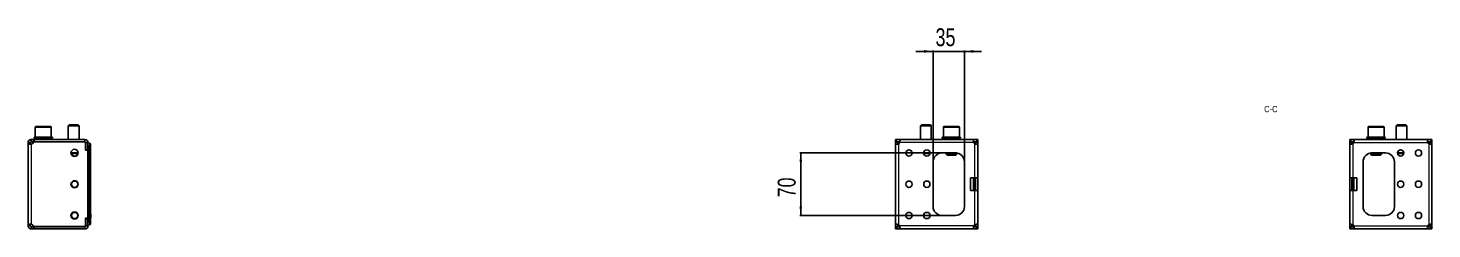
# Model space of a CAD drawing. Header units: millimetres. Extents: x 535 to 4400, y -1371 to 658.
# Drawn here: x 2830 to 4400, y 149 to 373 of the extents above; entities that cross this region are included whole.
import ezdxf

# ---------------------------------------------------------------- set-up
doc = ezdxf.new("R2010")
doc.units = ezdxf.units.MM
doc.layers.add('FORMAT', color=7, linetype='Continuous')
doc.styles.add('SLDTEXTSTYLE0', font='TXT', dxfattribs={"width": 0.75})
doc.dimstyles.new('SLDDIMSTYLE0', dxfattribs={"dimtxt": 20, "dimasz": 10, "dimexe": 0, "dimexo": 0.0625, "dimgap": 5, "dimtad": 2, "dimdec": 1, "dimrnd": 1e-09, "dimzin": 12, "dimdsep": 46, "dimtxsty": 'SLDTEXTSTYLE0', "dimsah": 1, "dimcen": 0.09, "dimadec": 0, "dimazin": 3, "dimtfac": 1, "dimtofl": 0, "dimtmove": 0, "dimatfit": 3, "dimfxl": 0, "dimfrac": 2, "dimtolj": 1, "dimtzin": 12, "dimarcsym": 0})
doc.dimstyles.new('SLDDIMSTYLE1', dxfattribs={"dimtxt": 20, "dimasz": 10, "dimexe": 0, "dimexo": 0.0625, "dimgap": 5, "dimtad": 2, "dimdec": 1, "dimrnd": 1e-09, "dimzin": 12, "dimdsep": 46, "dimtxsty": 'SLDTEXTSTYLE0', "dimsah": 1, "dimcen": 0.09, "dimadec": 0, "dimazin": 3, "dimtfac": 1, "dimtmove": 0, "dimatfit": 0, "dimfxl": 0, "dimfrac": 2, "dimtolj": 1, "dimtzin": 12, "dimarcsym": 0})

# ---------------------------------------------------------------- blocks, each defined once
blk = doc.blocks.new('_D_9')
at = {"layer": 'FORMAT'}
for p, q in [((3842.1, 347.1), (3822.9, 347.1)), ((3842.1, 223.6), (3842.1, 348.1)), ((3877.1, 347.1), (3842.1, 347.1)), ((3877.1, 223.6), (3877.1, 348.1)), ((3877.1, 347.1), (3896.3, 347.1))]:
    blk.add_line(p, q, dxfattribs=at)
for points in [[(3842.1, 347.1), (3832.1, 348.6), (3832.1, 345.5)], [(3877.1, 347.1), (3887.1, 345.5), (3887.1, 348.6)]]:
    blk.add_solid(points, dxfattribs=at)
at = {"layer": 'FORMAT', "insert": (3844.8, 372.9), "char_height": 20, "attachment_point": 1, "style": 'SLDTEXTSTYLE0'}
blk.add_mtext('35', dxfattribs=at)
blk = doc.blocks.new('_D_10')
at = {"layer": 'FORMAT'}
for p, q in [((3852.1, 233.6), (3693.1, 233.6)), ((3694.1, 163.6), (3694.1, 233.6)), ((3852.1, 163.6), (3693.1, 163.6))]:
    blk.add_line(p, q, dxfattribs=at)
for points in [[(3694.1, 233.6), (3692.6, 223.6), (3695.6, 223.6)], [(3694.1, 163.6), (3695.6, 173.6), (3692.6, 173.6)]]:
    blk.add_solid(points, dxfattribs=at)
at = {"layer": 'FORMAT', "insert": (3668.3, 183.8), "char_height": 20, "attachment_point": 1, "rotation": 90, "style": 'SLDTEXTSTYLE0'}
blk.add_mtext('70', dxfattribs=at)

msp = doc.modelspace()

# ---------------------------------------------------------------- linework, layer by layer
at = {"color": 7, "linetype": 'Continuous', "lineweight": 25}
for p, q in [((2837.72, 262.07), (2837.72, 251.07)), ((2838.72, 263.07), (2854.72, 263.07)), ((2855.72, 251.07), (2855.72, 262.07)), ((2875.8, 265.07), (2874.72, 264)), ((2874.72, 264), (2874.72, 248.57)), ((2886.72, 264), (2874.72, 264)), ((2885.65, 265.07), (2875.8, 265.07)), ((2886.72, 264), (2885.65, 265.07)), ((2886.72, 248.57), (2886.72, 264)), ((3829.18, 265.07), (3828.11, 264)), ((3828.11, 264), (3828.11, 248.57)), ((3840.11, 264), (3828.11, 264)), ((3839.03, 265.07), (3829.18, 265.07)), ((3840.11, 264), (3839.03, 265.07)), ((3840.11, 248.57), (3840.11, 264)), ((3853.61, 262.07), (3853.61, 251.07)), ((3854.61, 263.07), (3863, 263.07)), ((3863, 263.07), (3870.61, 263.07)), ((3871.61, 251.07), (3871.61, 262.07)), ((4328.61, 262.07), (4328.61, 251.07)), ((4329.61, 263.07), (4337.95, 263.07)), ((4337.95, 263.07), (4345.61, 263.07)), ((4346.61, 251.07), (4346.61, 262.07)), ((4361.18, 265.07), (4360.11, 264)), ((4360.11, 264), (4360.11, 248.57)), ((4372.11, 264), (4360.11, 264)), ((4371.03, 265.07), (4361.18, 265.07)), ((4372.11, 264), (4371.03, 265.07)), ((4372.11, 248.57), (4372.11, 264)), ((2832.22, 245.07), (2829.72, 245.07)), ((2829.72, 245.07), (2829.72, 243.85)), ((2829.72, 243.85), (2829.72, 153.3)), ((2832.22, 243.85), (2829.72, 243.85)), ((2832.22, 245.07), (2832.22, 243.85)), ((2833.22, 246.07), (2832.97, 246.04)), ((2833.22, 246.07), (2833.22, 248.57)), ((2835.63, 248.57), (2833.22, 248.57)), ((2835.63, 246.07), (2833.22, 246.07)), ((2835.63, 248.57), (2835.63, 246.07)), ((2835.63, 248.57), (2836.63, 248.57)), ((2836.63, 246.07), (2835.63, 246.07)), ((2836.47, 251.07), (2836.47, 250.07)), ((2836.47, 251.07), (2836.48, 251.07)), ((2836.47, 250.07), (2836.48, 250.07)), ((2836.48, 251.07), (2836.48, 250.82)), ((2837.28, 251.07), (2836.48, 251.07)), ((2836.48, 250.07), (2836.48, 250.32)), ((2837.28, 250.07), (2836.48, 250.07)), ((2893.22, 248.57), (2836.63, 248.57)), ((2836.63, 246.07), (2893.22, 246.07)), ((2836.65, 245.97), (2891.62, 245.97)), ((2837.28, 251.07), (2837.37, 251.07)), ((2837.28, 250.07), (2837.37, 250.07)), ((2837.37, 251.07), (2837.37, 250.82)), ((2839.51, 251.07), (2837.37, 251.07)), ((2837.37, 250.07), (2837.37, 250.32)), ((2839.51, 250.07), (2837.37, 250.07)), ((2839.51, 251.07), (2839.69, 251.07)), ((2839.51, 250.07), (2839.69, 250.07)), ((2839.69, 251.07), (2839.69, 250.82)), ((2842.85, 251.07), (2839.69, 251.07)), ((2839.69, 250.07), (2839.69, 250.32)), ((2842.85, 250.07), (2839.69, 250.07)), ((2840.72, 250.07), (2840.72, 248.57)), ((2842.85, 251.07), (2843.08, 251.07)), ((2842.85, 250.07), (2843.08, 250.07)), ((2843.08, 251.07), (2843.08, 250.82)), ((2846.78, 251.07), (2843.08, 251.07)), ((2843.08, 250.07), (2843.08, 250.32)), ((2846.78, 250.07), (2843.08, 250.07)), ((2846.78, 251.07), (2846.86, 251.07)), ((2846.78, 250.07), (2846.95, 250.07)), ((2846.95, 250.07), (2847.03, 250.07)), ((2846.99, 251.07), (2847.03, 251.07)), ((2847.03, 251.07), (2847.03, 250.82)), ((2850.7, 251.07), (2847.03, 251.07)), ((2847.03, 250.07), (2847.03, 250.32)), ((2850.7, 250.07), (2847.03, 250.07)), ((2850.7, 251.07), (2850.92, 251.07)), ((2850.7, 250.07), (2850.92, 250.07)), ((2850.92, 251.07), (2850.92, 250.82)), ((2854.01, 251.07), (2850.92, 251.07)), ((2850.92, 250.07), (2850.92, 250.32)), ((2854.01, 250.07), (2850.92, 250.07)), ((2852.72, 248.57), (2852.72, 250.07)), ((2854.01, 251.07), (2854.18, 251.07)), ((2854.01, 250.07), (2854.18, 250.07)), ((2854.18, 251.07), (2854.18, 250.82)), ((2856.21, 251.07), (2854.18, 251.07)), ((2854.18, 250.07), (2854.18, 250.32)), ((2856.21, 250.07), (2854.18, 250.07)), ((2856.21, 251.07), (2856.31, 251.07)), ((2856.21, 250.07), (2856.31, 250.07)), ((2856.31, 251.07), (2856.31, 250.82)), ((2856.97, 251.07), (2856.31, 251.07)), ((2856.31, 250.07), (2856.31, 250.32)), ((2856.97, 250.07), (2856.31, 250.07)), ((2856.97, 250.07), (2856.97, 251.07)), ((2870.47, 246.07), (2870.47, 245.97)), ((2870.77, 246.07), (2870.77, 245.97)), ((2872.45, 246.07), (2872.45, 245.97)), ((2875.4, 246.07), (2875.4, 245.97)), ((2879.16, 246.07), (2879.16, 245.97)), ((2883.15, 246.07), (2883.15, 245.97)), ((2886.78, 246.07), (2886.78, 245.97)), ((2889.48, 246.07), (2889.48, 245.97)), ((2890.85, 246.07), (2890.85, 245.97)), ((2890.97, 245.97), (2890.97, 246.07)), ((2894.12, 236.47), (2894.12, 243.47)), ((2894.12, 238.05), (2894.22, 237.84)), ((2896.72, 236.47), (2894.12, 236.47)), ((2894.22, 245.07), (2894.22, 237.12)), ((2896.72, 237.12), (2894.22, 237.12)), ((2896.72, 245.07), (2896.72, 237.12)), ((2896.72, 244.82), (2896.92, 244.82)), ((2896.72, 155.1), (2896.72, 242.55)), ((2896.72, 236.47), (2896.72, 160.67)), ((2896.92, 244.82), (2898.61, 244.37)), ((2896.92, 155.72), (2896.92, 241.93)), ((2899.72, 241.47), (2899.72, 242.92)), ((2899.72, 241.47), (2899.72, 167.03)), ((3800.11, 246.07), (3800.11, 248.57)), ((3800.11, 248.57), (3801.22, 248.57)), ((3801.22, 246.07), (3800.11, 246.07)), ((3800.11, 246.07), (3800.11, 245.97)), ((3800.11, 245.97), (3802.61, 245.97)), ((3800.11, 245.36), (3800.11, 245.97)), ((3800.11, 245.36), (3800.11, 243.3)), ((3800.11, 153.85), (3800.11, 243.3)), ((3800.11, 243.3), (3801.2, 243.3)), ((3804.94, 248.57), (3801.22, 248.57)), ((3804.94, 246.07), (3801.22, 246.07)), ((3802.61, 245.97), (3802.61, 245.36)), ((3802.61, 245.36), (3802.61, 243.54)), ((3887.28, 248.57), (3804.94, 248.57)), ((3804.94, 248.57), (3804.94, 246.36)), ((3852.36, 251.07), (3852.36, 250.07)), ((3852.36, 251.07), (3852.37, 251.07)), ((3852.36, 250.07), (3852.37, 250.07)), ((3852.37, 251.07), (3852.37, 250.82)), ((3853.19, 251.07), (3852.37, 251.07)), ((3852.37, 250.07), (3852.37, 250.32)), ((3853.19, 250.07), (3852.37, 250.07)), ((3853.19, 251.07), (3853.29, 251.07)), ((3853.19, 250.07), (3853.29, 250.07)), ((3853.29, 251.07), (3853.29, 250.82)), ((3855.46, 251.07), (3853.29, 251.07)), ((3853.29, 250.07), (3853.29, 250.32)), ((3855.46, 250.07), (3853.29, 250.07)), ((3855.46, 251.07), (3855.64, 251.07)), ((3855.46, 250.07), (3855.64, 250.07)), ((3855.64, 251.07), (3855.64, 250.82)), ((3858.82, 251.07), (3855.64, 251.07)), ((3855.64, 250.07), (3855.64, 250.32)), ((3858.82, 250.07), (3855.64, 250.07)), ((3856.61, 250.07), (3856.61, 248.57)), ((3858.82, 251.07), (3859.05, 251.07)), ((3858.82, 250.07), (3859.05, 250.07)), ((3859.05, 251.07), (3859.05, 250.82)), ((3862.75, 251.07), (3859.05, 251.07)), ((3859.05, 250.07), (3859.05, 250.32)), ((3862.75, 250.07), (3859.05, 250.07)), ((3862.75, 251.07), (3863.05, 251.07)), ((3862.75, 251.07), (3862.83, 251.07)), ((3862.75, 250.07), (3862.9, 250.07)), ((3862.9, 250.07), (3863, 250.07)), ((3862.95, 251.07), (3863, 251.07)), ((3863, 251.07), (3863, 250.82)), ((3866.66, 251.07), (3863, 251.07)), ((3863, 250.07), (3863, 250.32)), ((3866.66, 250.07), (3863, 250.07)), ((3866.66, 251.07), (3866.89, 251.07)), ((3866.66, 250.07), (3866.89, 250.07)), ((3866.89, 251.07), (3866.89, 250.82)), ((3869.95, 251.07), (3866.89, 251.07)), ((3866.89, 250.07), (3866.89, 250.32)), ((3869.95, 250.07), (3866.89, 250.07)), ((3868.61, 248.57), (3868.61, 250.07)), ((3869.95, 251.07), (3870.13, 251.07)), ((3869.95, 250.07), (3870.13, 250.07)), ((3870.13, 251.07), (3870.13, 250.82)), ((3872.13, 251.07), (3870.13, 251.07)), ((3870.13, 250.07), (3870.13, 250.32)), ((3872.13, 250.07), (3870.13, 250.07)), ((3872.13, 251.07), (3872.22, 251.07)), ((3872.13, 250.07), (3872.22, 250.07)), ((3872.22, 251.07), (3872.22, 250.82)), ((3872.86, 251.07), (3872.22, 251.07)), ((3872.22, 250.07), (3872.22, 250.32)), ((3872.86, 250.07), (3872.22, 250.07)), ((3872.86, 250.07), (3872.86, 251.07)), ((3887.28, 248.57), (3887.28, 246.07)), ((3891, 248.57), (3887.28, 248.57)), ((3891, 246.07), (3887.28, 246.07)), ((3889.61, 245.97), (3892.11, 245.97)), ((3889.61, 245.36), (3889.61, 245.97)), ((3889.61, 243.53), (3889.61, 245.36)), ((3891, 248.57), (3892.11, 248.57)), ((3892.11, 246.07), (3891, 246.07)), ((3892.11, 248.57), (3892.11, 246.07)), ((3892.11, 245.97), (3892.11, 246.07)), ((3892.11, 245.97), (3892.11, 245.36)), ((3892.11, 243.3), (3892.11, 245.36)), ((3892.11, 205.57), (3892.11, 243.3)), ((4308.11, 246.07), (4308.11, 248.57)), ((4308.11, 248.57), (4309.22, 248.57)), ((4309.22, 246.07), (4308.11, 246.07)), ((4308.11, 246.07), (4308.11, 245.97)), ((4308.11, 245.97), (4310.61, 245.97)), ((4308.11, 245.36), (4308.11, 245.97)), ((4308.11, 245.36), (4308.11, 243.3)), ((4308.11, 243.3), (4309.2, 243.3)), ((4308.11, 243.3), (4308.11, 205.57)), ((4312.94, 248.57), (4309.22, 248.57)), ((4312.94, 246.07), (4309.22, 246.07)), ((4310.61, 245.97), (4310.61, 245.36)), ((4310.61, 245.36), (4310.61, 243.54)), ((4312.94, 248.57), (4312.94, 246.36)), ((4395.28, 248.57), (4312.94, 248.57)), ((4327.36, 251.07), (4327.36, 250.07)), ((4327.36, 251.07), (4327.37, 251.07)), ((4327.36, 250.07), (4327.37, 250.07)), ((4327.37, 251.07), (4327.37, 250.82)), ((4328.2, 251.07), (4327.37, 251.07)), ((4327.37, 250.07), (4327.37, 250.32)), ((4328.2, 250.07), (4327.37, 250.07)), ((4328.2, 251.07), (4328.3, 251.07)), ((4328.2, 250.07), (4328.3, 250.07)), ((4328.3, 251.07), (4328.3, 250.82)), ((4330.46, 251.07), (4328.3, 251.07)), ((4328.3, 250.07), (4328.3, 250.32)), ((4330.46, 250.07), (4328.3, 250.07)), ((4330.46, 251.07), (4330.65, 251.07)), ((4330.46, 250.07), (4330.65, 250.07)), ((4330.65, 251.07), (4330.65, 250.82)), ((4333.82, 251.07), (4330.65, 251.07)), ((4330.65, 250.07), (4330.65, 250.32)), ((4333.82, 250.07), (4330.65, 250.07)), ((4331.61, 250.07), (4331.61, 248.57)), ((4333.82, 251.07), (4334.05, 251.07)), ((4333.82, 250.07), (4334.05, 250.07)), ((4334.05, 251.07), (4334.05, 250.82)), ((4337.75, 251.07), (4334.05, 251.07)), ((4334.05, 250.07), (4334.05, 250.32)), ((4337.75, 250.07), (4334.05, 250.07)), ((4337.75, 251.07), (4337.99, 251.07)), ((4337.75, 251.07), (4337.83, 251.07)), ((4337.75, 250.07), (4337.91, 250.07)), ((4337.91, 250.07), (4338, 250.07)), ((4337.96, 251.07), (4338, 251.07)), ((4338, 251.07), (4338, 250.82)), ((4341.66, 251.07), (4338, 251.07)), ((4338, 250.07), (4338, 250.32)), ((4341.66, 250.07), (4338, 250.07)), ((4341.66, 251.07), (4341.89, 251.07)), ((4341.66, 250.07), (4341.89, 250.07)), ((4341.89, 251.07), (4341.89, 250.82)), ((4344.96, 251.07), (4341.89, 251.07)), ((4341.89, 250.07), (4341.89, 250.32)), ((4344.96, 250.07), (4341.89, 250.07)), ((4343.61, 248.57), (4343.61, 250.07)), ((4344.96, 251.07), (4345.13, 251.07)), ((4344.96, 250.07), (4345.13, 250.07)), ((4345.13, 251.07), (4345.13, 250.82)), ((4347.13, 251.07), (4345.13, 251.07)), ((4345.13, 250.07), (4345.13, 250.32)), ((4347.13, 250.07), (4345.13, 250.07)), ((4347.13, 251.07), (4347.22, 251.07)), ((4347.13, 250.07), (4347.22, 250.07)), ((4347.22, 251.07), (4347.22, 250.82)), ((4347.86, 251.07), (4347.22, 251.07)), ((4347.22, 250.07), (4347.22, 250.32)), ((4347.86, 250.07), (4347.22, 250.07)), ((4347.86, 250.07), (4347.86, 251.07)), ((4395.28, 246.07), (4395.28, 248.57)), ((4399, 248.57), (4395.28, 248.57)), ((4399, 246.07), (4395.28, 246.07)), ((4397.61, 245.97), (4400.11, 245.97)), ((4397.61, 245.36), (4397.61, 245.97)), ((4397.61, 243.53), (4397.61, 245.36)), ((4399, 248.57), (4400.11, 248.57)), ((4400.11, 246.07), (4399, 246.07)), ((4400.11, 248.57), (4400.11, 246.07)), ((4400.11, 245.97), (4400.11, 246.07)), ((4400.11, 245.97), (4400.11, 245.36)), ((4400.11, 243.3), (4400.11, 245.36)), ((4400.11, 243.3), (4400.11, 153.85)), ((2885.69, 233.07), (2877.76, 233.07)), ((3838.57, 233.07), (3831.64, 233.07)), ((3842.11, 223.57), (3842.11, 173.57)), ((3867.11, 233.57), (3852.11, 233.57)), ((3853.78, 233.48), (3853.76, 233.48)), ((3853.78, 233.47), (3853.78, 233.48)), ((3853.88, 233.47), (3853.78, 233.47)), ((3853.88, 233.57), (3853.88, 233.47)), ((3857.13, 233.47), (3853.88, 233.47)), ((3856.61, 233.47), (3856.61, 232.15)), ((3856.61, 232.15), (3857.68, 231.07)), ((3856.61, 232.15), (3862.9, 232.15)), ((3857.13, 233.47), (3859.03, 233.47)), ((3857.68, 231.07), (3862.85, 231.07)), ((3859.59, 233.47), (3859.03, 233.47)), ((3865.63, 233.47), (3859.59, 233.47)), ((3862.85, 231.07), (3867.53, 231.07)), ((3862.9, 232.15), (3868.61, 232.15)), ((3866.18, 233.47), (3865.63, 233.47)), ((3866.18, 233.47), (3868.08, 233.47)), ((3867.53, 231.07), (3868.61, 232.15)), ((3868.52, 233.47), (3868.08, 233.47)), ((3868.61, 232.15), (3868.61, 233.46)), ((3877.11, 173.57), (3877.11, 223.57)), ((4323.11, 223.57), (4323.11, 173.57)), ((4331.61, 233.46), (4331.61, 232.15)), ((4331.61, 232.15), (4332.68, 231.07)), ((4331.61, 232.15), (4337.86, 232.15)), ((4332.13, 233.47), (4331.7, 233.47)), ((4332.13, 233.47), (4334.03, 233.47)), ((4332.68, 231.07), (4337.82, 231.07)), ((4348.11, 233.57), (4333.11, 233.57)), ((4334.59, 233.47), (4334.03, 233.47)), ((4340.63, 233.47), (4334.59, 233.47)), ((4337.82, 231.07), (4342.53, 231.07)), ((4337.86, 232.15), (4343.61, 232.15)), ((4341.18, 233.47), (4340.63, 233.47)), ((4341.18, 233.47), (4343.08, 233.47)), ((4342.53, 231.07), (4343.61, 232.15)), ((4346.34, 233.47), (4343.08, 233.47)), ((4343.61, 232.15), (4343.61, 233.47)), ((4346.34, 233.47), (4346.34, 233.57)), ((4346.44, 233.47), (4346.34, 233.47)), ((4346.46, 233.48), (4346.44, 233.48)), ((4346.44, 233.47), (4346.44, 233.48)), ((4358.11, 173.57), (4358.11, 223.57)), ((4368.57, 233.07), (4361.64, 233.07)), ((3884.11, 205.57), (3888.61, 205.57)), ((3884.11, 205.57), (3884.11, 191.57)), ((3892.11, 205.57), (3888.61, 205.57)), ((3889.61, 191.57), (3889.61, 205.57)), ((3892.11, 191.57), (3892.11, 205.57)), ((4311.61, 205.57), (4308.11, 205.57)), ((4308.11, 205.57), (4308.11, 191.57)), ((4310.61, 205.57), (4310.61, 191.57)), ((4316.11, 205.57), (4311.61, 205.57)), ((4316.11, 191.57), (4316.11, 205.57)), ((3884.11, 191.57), (3888.61, 191.57)), ((3888.61, 191.57), (3892.11, 191.57)), ((3892.11, 153.85), (3892.11, 191.57)), ((4308.11, 191.57), (4311.61, 191.57)), ((4308.11, 191.57), (4308.11, 153.85)), ((4316.11, 191.57), (4311.61, 191.57)), ((2894.12, 160.67), (2896.72, 160.67)), ((2894.12, 153.67), (2894.12, 160.67)), ((2894.12, 159.6), (2894.22, 159.81)), ((2896.72, 160.02), (2894.22, 160.02)), ((2894.22, 160.02), (2894.22, 152.07)), ((2896.72, 160.02), (2896.72, 152.07)), ((2899.72, 167.03), (2899.72, 158.82)), ((2899.92, 165.08), (2899.72, 165.08)), ((2899.92, 165.04), (2899.72, 165.04)), ((2899.92, 165.03), (2899.72, 165.03)), ((2899.92, 160.82), (2899.72, 160.82)), ((2899.92, 160.77), (2899.72, 160.77)), ((2899.72, 158.82), (2899.72, 156.17)), ((2899.92, 164.59), (2899.92, 161.26)), ((3852.11, 163.57), (3867.11, 163.57)), ((4333.11, 163.57), (4348.11, 163.57)), ((2829.72, 153.3), (2832.22, 153.3)), ((2829.72, 153.3), (2829.72, 152.07)), ((2829.72, 152.07), (2832.22, 152.07)), ((2832.22, 153.3), (2832.22, 152.07)), ((2833.22, 148.57), (2833.22, 151.07)), ((2833.22, 151.07), (2835.63, 151.07)), ((2833.22, 148.57), (2835.63, 148.57)), ((2835.63, 151.07), (2835.63, 148.57)), ((2835.63, 151.07), (2836.63, 151.07)), ((2836.63, 148.57), (2835.63, 148.57)), ((2893.22, 151.07), (2836.63, 151.07)), ((2836.63, 148.57), (2893.22, 148.57)), ((2891.62, 151.17), (2836.65, 151.17)), ((2896.92, 152.82), (2896.72, 152.82)), ((2898.61, 153.28), (2896.92, 152.82)), ((2899.72, 154.73), (2899.72, 156.17)), ((3800.11, 153.85), (3800.11, 151.79)), ((3800.11, 151.17), (3800.11, 151.79)), ((3802.61, 151.17), (3800.11, 151.17)), ((3800.11, 151.17), (3800.11, 151.07)), ((3800.11, 148.57), (3800.11, 151.07)), ((3800.11, 151.07), (3801.22, 151.07)), ((3801.22, 148.57), (3800.11, 148.57)), ((3801.22, 151.07), (3804.94, 151.07)), ((3801.22, 148.57), (3804.94, 148.57)), ((3802.61, 153.62), (3802.61, 151.79)), ((3802.61, 151.79), (3802.61, 151.17)), ((3804.94, 151.07), (3804.94, 148.57)), ((3804.94, 148.57), (3887.28, 148.57)), ((3887.28, 151.07), (3891, 151.07)), ((3887.28, 148.57), (3887.28, 150.79)), ((3887.28, 148.57), (3891, 148.57)), ((3889.61, 151.79), (3889.61, 153.6)), ((3889.61, 151.17), (3889.61, 151.79)), ((3892.11, 151.17), (3889.61, 151.17)), ((3891, 151.07), (3892.11, 151.07)), ((3892.11, 148.57), (3891, 148.57)), ((3892.11, 153.85), (3891.01, 153.85)), ((3892.11, 151.79), (3892.11, 153.85)), ((3892.11, 151.79), (3892.11, 151.17)), ((3892.11, 151.07), (3892.11, 151.17)), ((3892.11, 151.07), (3892.11, 148.57)), ((4308.11, 153.85), (4308.11, 151.79)), ((4308.11, 151.17), (4308.11, 151.79)), ((4310.61, 151.17), (4308.11, 151.17)), ((4308.11, 151.17), (4308.11, 151.07)), ((4308.11, 148.57), (4308.11, 151.07)), ((4308.11, 151.07), (4309.22, 151.07)), ((4309.22, 148.57), (4308.11, 148.57)), ((4309.22, 151.07), (4312.94, 151.07)), ((4309.22, 148.57), (4312.94, 148.57)), ((4310.61, 153.62), (4310.61, 151.79)), ((4310.61, 151.79), (4310.61, 151.17)), ((4312.94, 148.57), (4312.94, 151.07)), ((4312.94, 148.57), (4395.28, 148.57)), ((4395.28, 151.07), (4399, 151.07)), ((4395.28, 148.57), (4395.28, 150.79)), ((4395.28, 148.57), (4399, 148.57)), ((4397.61, 151.79), (4397.61, 153.6)), ((4397.61, 151.17), (4397.61, 151.79)), ((4400.11, 151.17), (4397.61, 151.17)), ((4399, 151.07), (4400.11, 151.07)), ((4400.11, 148.57), (4399, 148.57)), ((4400.11, 153.85), (4399.01, 153.85)), ((4400.11, 151.79), (4400.11, 153.85)), ((4400.11, 151.79), (4400.11, 151.17)), ((4400.11, 151.07), (4400.11, 151.17)), ((4400.11, 151.07), (4400.11, 148.57))]:
    msp.add_line(p, q, dxfattribs=at)
at = {"color": 8, "linetype": 'Continuous', "lineweight": 18}
for p, q in [((2855.72, 262.07), (2837.72, 262.07)), ((3863.05, 262.07), (3853.61, 262.07)), ((3871.61, 262.07), (3863.05, 262.07)), ((4337.99, 262.07), (4328.61, 262.07)), ((4346.61, 262.07), (4337.99, 262.07)), ((2833.22, 243.3), (2833.22, 153.85)), ((2836.63, 248.57), (2836.63, 246.07)), ((2893.22, 246.07), (2893.22, 248.57)), ((2894.22, 245.07), (2896.72, 245.07)), ((2896.53, 236.47), (2896.53, 237.12)), ((2898.61, 241.47), (2896.92, 241.93)), ((2898.61, 156.17), (2898.61, 241.47)), ((2899.72, 241.47), (2898.61, 241.47)), ((3802.61, 245.36), (3800.11, 245.36)), ((3801.22, 248.57), (3801.22, 246.07)), ((3802.61, 245.07), (3804.69, 245.07)), ((3803.61, 153.3), (3803.61, 243.85)), ((3887.52, 245.07), (3804.69, 245.07)), ((3887.52, 245.07), (3889.61, 245.07)), ((3888.61, 205.57), (3888.61, 243.85)), ((3892.11, 245.36), (3889.61, 245.36)), ((3891, 246.07), (3891, 248.57)), ((4310.61, 245.36), (4308.11, 245.36)), ((4309.22, 248.57), (4309.22, 246.07)), ((4310.61, 245.07), (4312.69, 245.07)), ((4311.61, 243.85), (4311.61, 205.57)), ((4312.69, 245.07), (4395.52, 245.07)), ((4395.52, 245.07), (4397.61, 245.07)), ((4396.61, 243.85), (4396.61, 153.3)), ((4400.11, 245.36), (4397.61, 245.36)), ((4399, 246.07), (4399, 248.57)), ((2877.76, 234.07), (2885.69, 234.07)), ((3831.64, 234.07), (3838.57, 234.07)), ((3859.03, 233.57), (3859.03, 233.47)), ((3859.59, 233.57), (3859.59, 233.47)), ((3865.63, 233.57), (3865.63, 233.47)), ((3866.18, 233.57), (3866.18, 233.47)), ((4334.03, 233.57), (4334.03, 233.47)), ((4334.59, 233.57), (4334.59, 233.47)), ((4340.63, 233.57), (4340.63, 233.47)), ((4341.18, 233.57), (4341.18, 233.47)), ((4361.64, 234.07), (4368.57, 234.07)), ((3887.41, 191.57), (3887.41, 205.57)), ((3887.61, 205.57), (3887.61, 191.57)), ((3887.72, 191.57), (3887.72, 205.57)), ((3887.92, 205.57), (3887.92, 191.57)), ((3888.8, 191.57), (3888.8, 205.57)), ((3889, 205.57), (3889, 191.57)), ((3889.1, 191.57), (3889.1, 205.57)), ((3889.3, 205.57), (3889.3, 191.57)), ((4310.91, 191.57), (4310.91, 205.57)), ((4311.11, 205.57), (4311.11, 191.57)), ((4311.22, 191.57), (4311.22, 205.57)), ((4311.42, 205.57), (4311.42, 191.57)), ((4312.3, 191.57), (4312.3, 205.57)), ((4312.5, 205.57), (4312.5, 191.57)), ((4312.6, 191.57), (4312.6, 205.57)), ((4312.8, 205.57), (4312.8, 191.57)), ((3888.61, 153.3), (3888.61, 191.57)), ((4311.61, 191.57), (4311.61, 153.3)), ((2896.53, 160.02), (2896.53, 160.67)), ((2899.92, 164.59), (2899.72, 164.59)), ((2899.92, 161.26), (2899.72, 161.26)), ((2836.63, 151.07), (2836.63, 148.57)), ((2893.22, 151.07), (2893.22, 148.57)), ((2894.22, 152.07), (2896.72, 152.07)), ((2896.92, 155.72), (2898.61, 156.17)), ((2898.61, 156.17), (2899.72, 156.17)), ((3800.11, 151.79), (3802.61, 151.79)), ((3801.22, 151.07), (3801.22, 148.57)), ((3804.69, 152.07), (3802.61, 152.07)), ((3887.52, 152.07), (3804.69, 152.07)), ((3889.61, 152.07), (3887.52, 152.07)), ((3889.61, 151.79), (3892.11, 151.79)), ((3891, 148.57), (3891, 151.07)), ((4308.11, 151.79), (4310.61, 151.79)), ((4309.22, 151.07), (4309.22, 148.57)), ((4312.69, 152.07), (4310.61, 152.07)), ((4312.69, 152.07), (4395.52, 152.07)), ((4397.61, 152.07), (4395.52, 152.07)), ((4397.61, 151.79), (4400.11, 151.79)), ((4399, 148.57), (4399, 151.07))]:
    msp.add_line(p, q, dxfattribs=at)
at = {"color": 7, "linetype": 'Continuous', "lineweight": 25}
for centre, radius in [((2881.72, 233.57), 4), ((3815.11, 233.57), 3.5), ((3835.11, 233.57), 3.5), ((4365.11, 233.57), 3.5), ((4385.11, 233.57), 3.5), ((2881.72, 198.57), 4), ((2881.72, 198.57), 3.5), ((3815.11, 198.57), 3.5), ((3835.11, 198.57), 3.5), ((4365.11, 198.57), 3.5), ((4385.11, 198.57), 3.5), ((2881.72, 163.57), 4), ((2881.72, 163.57), 3.5), ((3815.11, 163.57), 3.5), ((3835.11, 163.57), 3.5), ((4365.11, 163.57), 3.5), ((4385.11, 163.57), 3.5)]:
    msp.add_circle(centre, radius, dxfattribs=at)
for centre, radius, start, end in [((2838.72, 262.07), 1, 90, 180), ((2854.72, 262.07), 1, 0, 90), ((3854.61, 262.07), 1, 90, 180), ((3870.61, 262.07), 1, 0, 90), ((4329.61, 262.07), 1, 90, 180), ((4345.61, 262.07), 1, 0, 90), ((2832.5, 246.72), 3.5, 281.89481, 337.11462), ((2836.65, 244.97), 1, 90, 157.11462), ((2839.37, 245.72), 0.35, 45.58469, 90), ((2854.07, 245.72), 0.35, 90, 134.41531), ((2891.62, 243.47), 2.5, 360, 90), ((2893.22, 245.07), 3.5, 0, 90), ((2893.22, 245.07), 1, 0, 90), ((2898.22, 242.92), 1.5, 0, 75), ((3801.61, 246.72), 3.5, 304.8499, 331.87293), ((3890.61, 246.72), 3.5, 208.12707, 235.1501), ((4309.61, 246.72), 3.5, 304.8499, 331.87293), ((4398.61, 246.72), 3.5, 208.12707, 235.1501), ((2881.72, 233.57), 3.5, 188.21321, 351.78679), ((3852.11, 223.57), 10, 90, 180), ((3867.11, 223.57), 10, 0, 90), ((4333.11, 223.57), 10, 90, 180), ((4348.11, 223.57), 10, 0, 90), ((3852.11, 173.57), 10, 180, 270), ((3867.11, 173.57), 10, 270, 0), ((4333.11, 173.57), 10, 180, 270), ((4348.11, 173.57), 10, 270, 0), ((2832.5, 150.42), 3.5, 22.88538, 78.10519), ((2836.65, 152.17), 1, 202.88538, 270), ((2839.37, 151.42), 0.35, 270, 314.41531), ((2854.07, 151.42), 0.35, 225.58469, 270), ((2891.62, 153.67), 2.5, 270, 0), ((2893.22, 152.07), 1, 270, 360), ((2893.22, 152.07), 3.5, 270, 360), ((2898.22, 154.73), 1.5, 285, 0), ((3801.61, 150.42), 3.5, 28.12707, 55.1501), ((3890.61, 150.42), 3.5, 124.8499, 151.87293), ((4309.61, 150.42), 3.5, 28.12707, 55.1501), ((4398.61, 150.42), 3.5, 124.8499, 151.87293)]:
    msp.add_arc(centre, radius, start, end, dxfattribs=at)
for centre, major_axis, start_param, end_param in [((2885.33, 244.82), (11.57, -3.1), 0.0670375, 0.2530722), ((2885.33, 152.82), (11.57, 3.1), 6.0301131, 6.2161478)]:
    msp.add_ellipse(centre, major_axis=major_axis, ratio=0.2505628, start_param=start_param, end_param=end_param, dxfattribs=at)
at = {"color": 8, "linetype": 'Continuous', "lineweight": 18}
for centre, major_axis, start_param, end_param in [((2898.22, 241.37), (0.38, 3), 4.762686, 6.2664448), ((2898.22, 156.28), (-0.38, 3), 3.1583332, 4.662092)]:
    msp.add_ellipse(centre, major_axis=major_axis, ratio=0.1230384, start_param=start_param, end_param=end_param, dxfattribs=at)
at = {"color": 7, "linetype": 'Continuous', "lineweight": 25}
for points, knots in [([(2833.22, 248.57), (2832.93, 248.55), (2832.38, 248.51), (2831.48, 248.16), (2830.59, 247.49), (2829.87, 246.38), (2829.77, 245.52), (2829.72, 245.07)], [0, 0, 0, 0, 0.16069, 0.3013121, 0.5219513, 0.7535732, 1, 1, 1, 1]), ([(2829.72, 243.85), (2829.78, 243.73), (2829.86, 243.51), (2830.43, 243.32), (2831.03, 243.25), (2831.67, 243.23), (2832.41, 243.24), (2832.95, 243.28), (2833.22, 243.3)], [0, 0, 0, 0, 0.25414868, 0.44821268, 0.57490818, 0.70887241, 0.85046773, 1, 1, 1, 1]), ([(2833.22, 246.07), (2833.14, 246.07), (2832.99, 246.06), (2832.78, 245.98), (2832.61, 245.87), (2832.48, 245.75), (2832.37, 245.61), (2832.25, 245.38), (2832.24, 245.2), (2832.22, 245.07)], [0, 0, 0, 0, 0.1567865, 0.2908092, 0.4035006, 0.4972984, 0.6071328, 0.7261813, 1, 1, 1, 1]), ([(2832.22, 243.85), (2832.24, 243.73), (2832.26, 243.53), (2832.41, 243.32), (2832.54, 243.27), (2832.59, 243.26)], [0, 0, 0, 0, 0.4882324, 0.8197059, 1, 1, 1, 1]), ([(2836.48, 250.82), (2836.48, 250.87), (2836.48, 250.93), (2836.48, 251.01), (2836.48, 251.05), (2836.47, 251.07)], [0, 0, 0, 0, 0.4999808, 0.7499881, 1, 1, 1, 1]), ([(2836.47, 250.07), (2836.48, 250.1), (2836.48, 250.14), (2836.48, 250.22), (2836.48, 250.28), (2836.48, 250.32)], [0, 0, 0, 0, 0.2501401, 0.5002802, 1, 1, 1, 1]), ([(2837.37, 250.82), (2837.36, 250.87), (2837.33, 250.93), (2837.3, 251.01), (2837.28, 251.05), (2837.28, 251.07)], [0, 0, 0, 0, 0.4999808, 0.7499881, 1, 1, 1, 1]), ([(2837.28, 250.07), (2837.28, 250.1), (2837.3, 250.14), (2837.33, 250.22), (2837.36, 250.28), (2837.37, 250.32)], [0, 0, 0, 0, 0.2501401, 0.5002802, 1, 1, 1, 1]), ([(2839.69, 250.82), (2839.66, 250.87), (2839.62, 250.93), (2839.56, 251.01), (2839.53, 251.05), (2839.51, 251.07)], [0, 0, 0, 0, 0.4999808, 0.7499881, 1, 1, 1, 1]), ([(2839.51, 250.07), (2839.53, 250.1), (2839.56, 250.14), (2839.62, 250.22), (2839.66, 250.28), (2839.69, 250.32)], [0, 0, 0, 0, 0.2501401, 0.5002802, 1, 1, 1, 1]), ([(2843.08, 250.82), (2843.04, 250.87), (2842.99, 250.93), (2842.91, 251.01), (2842.87, 251.05), (2842.85, 251.07)], [0, 0, 0, 0, 0.4999808, 0.7499881, 1, 1, 1, 1]), ([(2842.85, 250.07), (2842.87, 250.1), (2842.91, 250.14), (2842.99, 250.22), (2843.04, 250.28), (2843.08, 250.32)], [0, 0, 0, 0, 0.25014008, 0.50028016, 1, 1, 1, 1]), ([(2847.03, 250.82), (2846.98, 250.87), (2846.92, 250.93), (2846.84, 251.01), (2846.8, 251.05), (2846.78, 251.07)], [0, 0, 0, 0, 0.4999808, 0.7499881, 1, 1, 1, 1]), ([(2846.78, 250.07), (2846.8, 250.1), (2846.84, 250.14), (2846.92, 250.22), (2846.98, 250.28), (2847.03, 250.32)], [0, 0, 0, 0, 0.2501401, 0.5002802, 1, 1, 1, 1]), ([(2847.03, 250.82), (2847.01, 250.9), (2846.99, 251.03), (2846.96, 251.06), (2846.95, 251.07)], [0, 0, 0, 0, 0.5617942, 1, 1, 1, 1]), ([(2847.03, 250.32), (2847.01, 250.25), (2846.99, 250.12), (2846.96, 250.09), (2846.95, 250.07)], [0, 0, 0, 0, 0.5617942, 1, 1, 1, 1]), ([(2850.92, 250.82), (2850.89, 250.87), (2850.83, 250.93), (2850.75, 251.01), (2850.71, 251.05), (2850.7, 251.07)], [0, 0, 0, 0, 0.4999808, 0.7499881, 1, 1, 1, 1]), ([(2850.7, 250.07), (2850.71, 250.1), (2850.75, 250.14), (2850.83, 250.22), (2850.89, 250.28), (2850.92, 250.32)], [0, 0, 0, 0, 0.25014008, 0.50028016, 1, 1, 1, 1]), ([(2854.18, 250.82), (2854.15, 250.87), (2854.11, 250.93), (2854.05, 251.01), (2854.02, 251.05), (2854.01, 251.07)], [0, 0, 0, 0, 0.4999808, 0.7499881, 1, 1, 1, 1]), ([(2854.01, 250.07), (2854.02, 250.1), (2854.05, 250.14), (2854.11, 250.22), (2854.15, 250.28), (2854.18, 250.32)], [0, 0, 0, 0, 0.2501401, 0.5002802, 1, 1, 1, 1]), ([(2856.31, 250.82), (2856.29, 250.87), (2856.27, 250.93), (2856.24, 251.01), (2856.22, 251.05), (2856.21, 251.07)], [0, 0, 0, 0, 0.4999808, 0.7499881, 1, 1, 1, 1]), ([(2856.21, 250.07), (2856.22, 250.1), (2856.24, 250.14), (2856.27, 250.22), (2856.29, 250.28), (2856.31, 250.32)], [0, 0, 0, 0, 0.25014008, 0.50028016, 1, 1, 1, 1]), ([(2870.73, 245.97), (2870.73, 245.99), (2870.72, 246.02), (2870.72, 246.05), (2870.71, 246.07)], [0, 0, 0, 0, 0.374848, 1, 1, 1, 1]), ([(2872.37, 245.97), (2872.36, 245.99), (2872.34, 246.02), (2872.32, 246.05), (2872.31, 246.07)], [0, 0, 0, 0, 0.374848, 1, 1, 1, 1]), ([(2875.27, 245.97), (2875.26, 245.99), (2875.23, 246.02), (2875.21, 246.05), (2875.19, 246.07)], [0, 0, 0, 0, 0.374848, 1, 1, 1, 1]), ([(2879.01, 245.97), (2879, 245.99), (2878.97, 246.02), (2878.93, 246.05), (2878.91, 246.07)], [0, 0, 0, 0, 0.374848, 1, 1, 1, 1]), ([(2883.01, 245.97), (2883, 245.99), (2882.96, 246.02), (2882.93, 246.05), (2882.91, 246.07)], [0, 0, 0, 0, 0.374848, 1, 1, 1, 1]), ([(2886.66, 245.97), (2886.65, 245.99), (2886.62, 246.02), (2886.59, 246.05), (2886.58, 246.07)], [0, 0, 0, 0, 0.374848, 1, 1, 1, 1]), ([(2889.41, 245.97), (2889.4, 245.99), (2889.38, 246.02), (2889.36, 246.05), (2889.35, 246.07)], [0, 0, 0, 0, 0.374848, 1, 1, 1, 1]), ([(2890.83, 245.97), (2890.83, 245.99), (2890.82, 246.02), (2890.82, 246.05), (2890.81, 246.07)], [0, 0, 0, 0, 0.374848, 1, 1, 1, 1]), ([(3800.11, 243.3), (3800.13, 243.28), (3800.18, 243.26), (3800.58, 243.24), (3801.29, 243.28), (3802.39, 243.5), (3803.19, 243.73), (3803.61, 243.85)], [0, 0, 0, 0, 0.1708405, 0.3192172, 0.5481031, 0.7678223, 1, 1, 1, 1]), ([(3804.69, 245.07), (3804.75, 245.33), (3804.85, 245.83), (3804.99, 246.65), (3805.1, 247.36), (3805.11, 247.92), (3805.09, 248.28), (3805.04, 248.53), (3804.97, 248.56), (3804.94, 248.57)], [0, 0, 0, 0, 0.1440667, 0.2712756, 0.4749075, 0.5979974, 0.7263376, 0.8602454, 1, 1, 1, 1]), ([(3852.37, 250.82), (3852.36, 250.87), (3852.36, 250.93), (3852.36, 251.01), (3852.36, 251.05), (3852.36, 251.07)], [0, 0, 0, 0, 0.4999808, 0.7499881, 1, 1, 1, 1]), ([(3852.36, 250.07), (3852.36, 250.1), (3852.36, 250.14), (3852.36, 250.22), (3852.36, 250.28), (3852.37, 250.32)], [0, 0, 0, 0, 0.2501401, 0.5002802, 1, 1, 1, 1]), ([(3853.29, 250.82), (3853.28, 250.87), (3853.25, 250.93), (3853.22, 251.01), (3853.2, 251.05), (3853.19, 251.07)], [0, 0, 0, 0, 0.4999808, 0.7499881, 1, 1, 1, 1]), ([(3853.19, 250.07), (3853.2, 250.1), (3853.22, 250.14), (3853.25, 250.22), (3853.28, 250.28), (3853.29, 250.32)], [0, 0, 0, 0, 0.2501401, 0.5002802, 1, 1, 1, 1]), ([(3855.64, 250.82), (3855.61, 250.87), (3855.57, 250.93), (3855.51, 251.01), (3855.48, 251.05), (3855.46, 251.07)], [0, 0, 0, 0, 0.4999808, 0.7499881, 1, 1, 1, 1]), ([(3855.46, 250.07), (3855.48, 250.1), (3855.51, 250.14), (3855.57, 250.22), (3855.61, 250.28), (3855.64, 250.32)], [0, 0, 0, 0, 0.2501401, 0.5002802, 1, 1, 1, 1]), ([(3859.05, 250.82), (3859.01, 250.87), (3858.95, 250.93), (3858.87, 251.01), (3858.84, 251.05), (3858.82, 251.07)], [0, 0, 0, 0, 0.4999808, 0.7499881, 1, 1, 1, 1]), ([(3858.82, 250.07), (3858.84, 250.1), (3858.87, 250.14), (3858.95, 250.22), (3859.01, 250.28), (3859.05, 250.32)], [0, 0, 0, 0, 0.2501401, 0.5002802, 1, 1, 1, 1]), ([(3863, 250.82), (3862.96, 250.87), (3862.89, 250.93), (3862.81, 251.01), (3862.77, 251.05), (3862.75, 251.07)], [0, 0, 0, 0, 0.4999808, 0.7499881, 1, 1, 1, 1]), ([(3862.75, 250.07), (3862.77, 250.1), (3862.81, 250.14), (3862.89, 250.22), (3862.96, 250.28), (3863, 250.32)], [0, 0, 0, 0, 0.2501401, 0.5002802, 1, 1, 1, 1]), ([(3863, 250.82), (3862.98, 250.9), (3862.95, 251.03), (3862.92, 251.06), (3862.9, 251.07)], [0, 0, 0, 0, 0.5617942, 1, 1, 1, 1]), ([(3863, 250.32), (3862.98, 250.25), (3862.95, 250.12), (3862.92, 250.09), (3862.9, 250.07)], [0, 0, 0, 0, 0.5617942, 1, 1, 1, 1]), ([(3866.89, 250.82), (3866.85, 250.87), (3866.79, 250.93), (3866.72, 251.01), (3866.68, 251.05), (3866.66, 251.07)], [0, 0, 0, 0, 0.4999808, 0.7499881, 1, 1, 1, 1]), ([(3866.66, 250.07), (3866.68, 250.1), (3866.72, 250.14), (3866.79, 250.22), (3866.85, 250.28), (3866.89, 250.32)], [0, 0, 0, 0, 0.2501401, 0.5002802, 1, 1, 1, 1]), ([(3870.13, 250.82), (3870.1, 250.87), (3870.06, 250.93), (3870, 251.01), (3869.97, 251.05), (3869.95, 251.07)], [0, 0, 0, 0, 0.4999808, 0.7499881, 1, 1, 1, 1]), ([(3869.95, 250.07), (3869.97, 250.1), (3870, 250.14), (3870.06, 250.22), (3870.1, 250.28), (3870.13, 250.32)], [0, 0, 0, 0, 0.2501401, 0.5002802, 1, 1, 1, 1]), ([(3872.22, 250.82), (3872.21, 250.87), (3872.18, 250.93), (3872.15, 251.01), (3872.14, 251.05), (3872.13, 251.07)], [0, 0, 0, 0, 0.49998083, 0.7499881, 1, 1, 1, 1]), ([(3872.13, 250.07), (3872.14, 250.1), (3872.15, 250.14), (3872.18, 250.22), (3872.21, 250.28), (3872.22, 250.32)], [0, 0, 0, 0, 0.25014008, 0.50028016, 1, 1, 1, 1]), ([(3887.28, 248.57), (3887.25, 248.55), (3887.19, 248.51), (3887.12, 248.16), (3887.1, 247.49), (3887.24, 246.38), (3887.42, 245.52), (3887.52, 245.07)], [0, 0, 0, 0, 0.16069, 0.3013121, 0.5219513, 0.7535732, 1, 1, 1, 1]), ([(3888.61, 243.85), (3889.06, 243.73), (3889.87, 243.51), (3890.78, 243.32), (3891.37, 243.25), (3891.77, 243.23), (3892.05, 243.24), (3892.09, 243.28), (3892.11, 243.3)], [0, 0, 0, 0, 0.2541487, 0.4482127, 0.5749082, 0.7088724, 0.8504677, 1, 1, 1, 1]), ([(4308.11, 243.3), (4308.13, 243.28), (4308.18, 243.26), (4308.58, 243.24), (4309.29, 243.28), (4310.39, 243.5), (4311.19, 243.73), (4311.61, 243.85)], [0, 0, 0, 0, 0.17084045, 0.31921717, 0.54810308, 0.76782229, 1, 1, 1, 1]), ([(4312.69, 245.07), (4312.75, 245.33), (4312.85, 245.83), (4312.99, 246.65), (4313.1, 247.36), (4313.11, 247.92), (4313.09, 248.28), (4313.04, 248.53), (4312.97, 248.56), (4312.94, 248.57)], [0, 0, 0, 0, 0.1440667, 0.2712756, 0.4749075, 0.5979974, 0.7263376, 0.8602454, 1, 1, 1, 1]), ([(4327.37, 250.82), (4327.36, 250.87), (4327.36, 250.93), (4327.36, 251.01), (4327.36, 251.05), (4327.36, 251.07)], [0, 0, 0, 0, 0.49998083, 0.7499881, 1, 1, 1, 1]), ([(4327.36, 250.07), (4327.36, 250.1), (4327.36, 250.14), (4327.36, 250.22), (4327.36, 250.28), (4327.37, 250.32)], [0, 0, 0, 0, 0.2501401, 0.5002802, 1, 1, 1, 1]), ([(4328.3, 250.82), (4328.28, 250.87), (4328.25, 250.93), (4328.22, 251.01), (4328.2, 251.05), (4328.2, 251.07)], [0, 0, 0, 0, 0.4999808, 0.7499881, 1, 1, 1, 1]), ([(4328.2, 250.07), (4328.2, 250.1), (4328.22, 250.14), (4328.25, 250.22), (4328.28, 250.28), (4328.3, 250.32)], [0, 0, 0, 0, 0.2501401, 0.5002802, 1, 1, 1, 1]), ([(4330.65, 250.82), (4330.61, 250.87), (4330.57, 250.93), (4330.51, 251.01), (4330.48, 251.05), (4330.46, 251.07)], [0, 0, 0, 0, 0.49998083, 0.7499881, 1, 1, 1, 1]), ([(4330.46, 250.07), (4330.48, 250.1), (4330.51, 250.14), (4330.57, 250.22), (4330.61, 250.28), (4330.65, 250.32)], [0, 0, 0, 0, 0.2501401, 0.5002802, 1, 1, 1, 1]), ([(4334.05, 250.82), (4334.01, 250.87), (4333.96, 250.93), (4333.88, 251.01), (4333.84, 251.05), (4333.82, 251.07)], [0, 0, 0, 0, 0.4999808, 0.7499881, 1, 1, 1, 1]), ([(4333.82, 250.07), (4333.84, 250.1), (4333.88, 250.14), (4333.96, 250.22), (4334.01, 250.28), (4334.05, 250.32)], [0, 0, 0, 0, 0.25014008, 0.50028016, 1, 1, 1, 1]), ([(4338, 250.82), (4337.96, 250.87), (4337.9, 250.93), (4337.82, 251.01), (4337.77, 251.05), (4337.75, 251.07)], [0, 0, 0, 0, 0.4999808, 0.7499881, 1, 1, 1, 1]), ([(4337.75, 250.07), (4337.77, 250.1), (4337.82, 250.14), (4337.9, 250.22), (4337.96, 250.28), (4338, 250.32)], [0, 0, 0, 0, 0.2501401, 0.5002802, 1, 1, 1, 1]), ([(4338, 250.82), (4337.99, 250.9), (4337.95, 251.03), (4337.92, 251.06), (4337.91, 251.07)], [0, 0, 0, 0, 0.5617942, 1, 1, 1, 1]), ([(4338, 250.32), (4337.99, 250.25), (4337.95, 250.12), (4337.92, 250.09), (4337.91, 250.07)], [0, 0, 0, 0, 0.5617942, 1, 1, 1, 1]), ([(4341.89, 250.82), (4341.86, 250.87), (4341.8, 250.93), (4341.72, 251.01), (4341.68, 251.05), (4341.66, 251.07)], [0, 0, 0, 0, 0.4999808, 0.7499881, 1, 1, 1, 1]), ([(4341.66, 250.07), (4341.68, 250.1), (4341.72, 250.14), (4341.8, 250.22), (4341.86, 250.28), (4341.89, 250.32)], [0, 0, 0, 0, 0.2501401, 0.5002802, 1, 1, 1, 1]), ([(4345.13, 250.82), (4345.1, 250.87), (4345.06, 250.93), (4345, 251.01), (4344.97, 251.05), (4344.96, 251.07)], [0, 0, 0, 0, 0.4999808, 0.7499881, 1, 1, 1, 1]), ([(4344.96, 250.07), (4344.97, 250.1), (4345, 250.14), (4345.06, 250.22), (4345.1, 250.28), (4345.13, 250.32)], [0, 0, 0, 0, 0.2501401, 0.5002802, 1, 1, 1, 1]), ([(4347.22, 250.82), (4347.21, 250.87), (4347.19, 250.93), (4347.16, 251.01), (4347.14, 251.05), (4347.13, 251.07)], [0, 0, 0, 0, 0.4999808, 0.7499881, 1, 1, 1, 1]), ([(4347.13, 250.07), (4347.14, 250.1), (4347.16, 250.14), (4347.19, 250.22), (4347.21, 250.28), (4347.22, 250.32)], [0, 0, 0, 0, 0.2501401, 0.5002802, 1, 1, 1, 1]), ([(4395.28, 248.57), (4395.25, 248.55), (4395.19, 248.51), (4395.12, 248.16), (4395.1, 247.49), (4395.24, 246.38), (4395.42, 245.52), (4395.52, 245.07)], [0, 0, 0, 0, 0.16069, 0.3013121, 0.5219513, 0.7535732, 1, 1, 1, 1]), ([(4396.61, 243.85), (4397.06, 243.73), (4397.87, 243.51), (4398.78, 243.32), (4399.37, 243.25), (4399.77, 243.23), (4400.05, 243.24), (4400.09, 243.28), (4400.11, 243.3)], [0, 0, 0, 0, 0.25414868, 0.44821268, 0.57490818, 0.70887241, 0.85046773, 1, 1, 1, 1]), ([(3853.76, 233.48), (3853.72, 233.48), (3853.63, 233.48), (3853.5, 233.52), (3853.42, 233.56), (3853.4, 233.57)], [0, 0, 0, 0, 0.4181065, 0.8377329, 1, 1, 1, 1]), ([(3857.13, 233.47), (3857.07, 233.48), (3856.95, 233.48), (3856.89, 233.55), (3856.86, 233.57)], [0, 0, 0, 0, 0.594904, 1, 1, 1, 1]), ([(4343.36, 233.57), (4343.34, 233.55), (4343.29, 233.49), (4343.18, 233.48), (4343.1, 233.47), (4343.08, 233.47)], [0, 0, 0, 0, 0.3199575, 0.8240598, 1, 1, 1, 1]), ([(4346.82, 233.57), (4346.77, 233.55), (4346.68, 233.5), (4346.55, 233.48), (4346.48, 233.48), (4346.46, 233.48)], [0, 0, 0, 0, 0.34226, 0.7273166, 1, 1, 1, 1]), ([(2899.92, 165.03), (2899.92, 165.02), (2899.92, 165), (2899.92, 164.88), (2899.92, 164.74), (2899.92, 164.64), (2899.92, 164.59)], [0, 0, 0, 0, 0.2813032, 0.555629, 0.7738783, 1, 1, 1, 1]), ([(2899.92, 161.26), (2899.92, 161.2), (2899.92, 161.07), (2899.92, 160.93), (2899.92, 160.84), (2899.92, 160.83), (2899.92, 160.82)], [0, 0, 0, 0, 0.285197, 0.5604282, 0.7770436, 1, 1, 1, 1]), ([(2833.22, 153.85), (2832.91, 153.86), (2832.32, 153.89), (2831.37, 153.91), (2830.51, 153.87), (2829.85, 153.65), (2829.77, 153.42), (2829.72, 153.3)], [0, 0, 0, 0, 0.1708405, 0.3192172, 0.5481031, 0.7678223, 1, 1, 1, 1]), ([(2829.72, 152.07), (2829.74, 151.81), (2829.77, 151.32), (2830.06, 150.5), (2830.52, 149.79), (2831.15, 149.23), (2831.76, 148.87), (2832.47, 148.62), (2832.97, 148.59), (2833.22, 148.57)], [0, 0, 0, 0, 0.1440667, 0.2712756, 0.4749075, 0.5979974, 0.7263376, 0.8602454, 1, 1, 1, 1]), ([(2833.22, 153.85), (2833.13, 153.86), (2832.97, 153.89), (2832.75, 153.9), (2832.58, 153.89), (2832.45, 153.84), (2832.35, 153.75), (2832.25, 153.58), (2832.23, 153.42), (2832.22, 153.3)], [0, 0, 0, 0, 0.1543587, 0.2872828, 0.4004353, 0.4965437, 0.6043139, 0.7231511, 1, 1, 1, 1]), ([(2832.22, 152.07), (2832.24, 151.94), (2832.26, 151.75), (2832.39, 151.52), (2832.49, 151.39), (2832.63, 151.26), (2832.81, 151.16), (2833.01, 151.09), (2833.15, 151.08), (2833.22, 151.07)], [0, 0, 0, 0, 0.2941026, 0.4063735, 0.4970139, 0.6118531, 0.7316911, 0.860101, 1, 1, 1, 1]), ([(3803.61, 153.3), (3803.15, 153.42), (3802.35, 153.64), (3801.44, 153.83), (3800.85, 153.9), (3800.45, 153.92), (3800.16, 153.91), (3800.13, 153.87), (3800.11, 153.85)], [0, 0, 0, 0, 0.25414868, 0.44821268, 0.57490818, 0.70887241, 0.85046773, 1, 1, 1, 1]), ([(3804.94, 148.57), (3804.97, 148.6), (3805.03, 148.64), (3805.1, 148.99), (3805.12, 149.66), (3804.98, 150.77), (3804.79, 151.63), (3804.69, 152.07)], [0, 0, 0, 0, 0.16069, 0.3013121, 0.5219513, 0.7535732, 1, 1, 1, 1]), ([(3887.52, 152.07), (3887.47, 151.81), (3887.37, 151.32), (3887.22, 150.5), (3887.12, 149.79), (3887.1, 149.23), (3887.12, 148.87), (3887.18, 148.62), (3887.24, 148.59), (3887.28, 148.57)], [0, 0, 0, 0, 0.1440667, 0.2712756, 0.4749075, 0.5979974, 0.7263376, 0.8602454, 1, 1, 1, 1]), ([(3892.11, 153.85), (3892.08, 153.86), (3892.04, 153.89), (3891.64, 153.91), (3890.92, 153.87), (3889.83, 153.65), (3889.02, 153.42), (3888.61, 153.3)], [0, 0, 0, 0, 0.1708405, 0.3192172, 0.5481031, 0.7678223, 1, 1, 1, 1]), ([(4311.61, 153.3), (4311.15, 153.42), (4310.35, 153.64), (4309.44, 153.83), (4308.85, 153.9), (4308.45, 153.92), (4308.16, 153.91), (4308.13, 153.87), (4308.11, 153.85)], [0, 0, 0, 0, 0.2541487, 0.4482127, 0.5749082, 0.7088724, 0.8504677, 1, 1, 1, 1]), ([(4312.94, 148.57), (4312.97, 148.6), (4313.03, 148.64), (4313.1, 148.99), (4313.12, 149.66), (4312.98, 150.77), (4312.79, 151.63), (4312.69, 152.07)], [0, 0, 0, 0, 0.16069, 0.3013121, 0.5219513, 0.7535732, 1, 1, 1, 1]), ([(4395.52, 152.07), (4395.47, 151.81), (4395.37, 151.32), (4395.22, 150.5), (4395.12, 149.79), (4395.1, 149.23), (4395.12, 148.87), (4395.18, 148.62), (4395.24, 148.59), (4395.28, 148.57)], [0, 0, 0, 0, 0.1440667, 0.2712756, 0.4749075, 0.5979974, 0.7263376, 0.8602454, 1, 1, 1, 1]), ([(4400.11, 153.85), (4400.08, 153.86), (4400.04, 153.89), (4399.64, 153.91), (4398.92, 153.87), (4397.83, 153.65), (4397.02, 153.42), (4396.61, 153.3)], [0, 0, 0, 0, 0.1708405, 0.3192172, 0.5481031, 0.7678223, 1, 1, 1, 1])]:
    msp.add_open_spline(points, degree=3, knots=knots, dxfattribs=at)

# ---------------------------------------------------------------- texts
at = {"layer": 'FORMAT', "insert": (4219.9, 286.08), "char_height": 7, "attachment_point": 2, "style": 'SLDTEXTSTYLE0'}
msp.add_mtext('C-C', dxfattribs=at)

# ---------------------------------------------------------------- dimensions: what is measured, and where the dimension line sits
at = {"layer": 'FORMAT'}
dim = msp.add_linear_dim(base=(3842.11, 347.07), p1=(3877.11, 223.57), p2=(3842.11, 223.57), dimstyle='SLDDIMSTYLE1', dxfattribs=at)
dim.commit()
dim.dimension.update_dxf_attribs({"geometry": '_D_9', "text_midpoint": (3859.61, 347.07), "dimtype": 160})
dim = msp.add_linear_dim(base=(3694.1, 233.57), p1=(3852.11, 163.57), p2=(3852.11, 233.57), angle=90, dimstyle='SLDDIMSTYLE0', dxfattribs=at)
dim.commit()
dim.dimension.update_dxf_attribs({"geometry": '_D_10', "text_midpoint": (3694.1, 198.57), "dimtype": 160})

doc.saveas('drawing.dxf')
